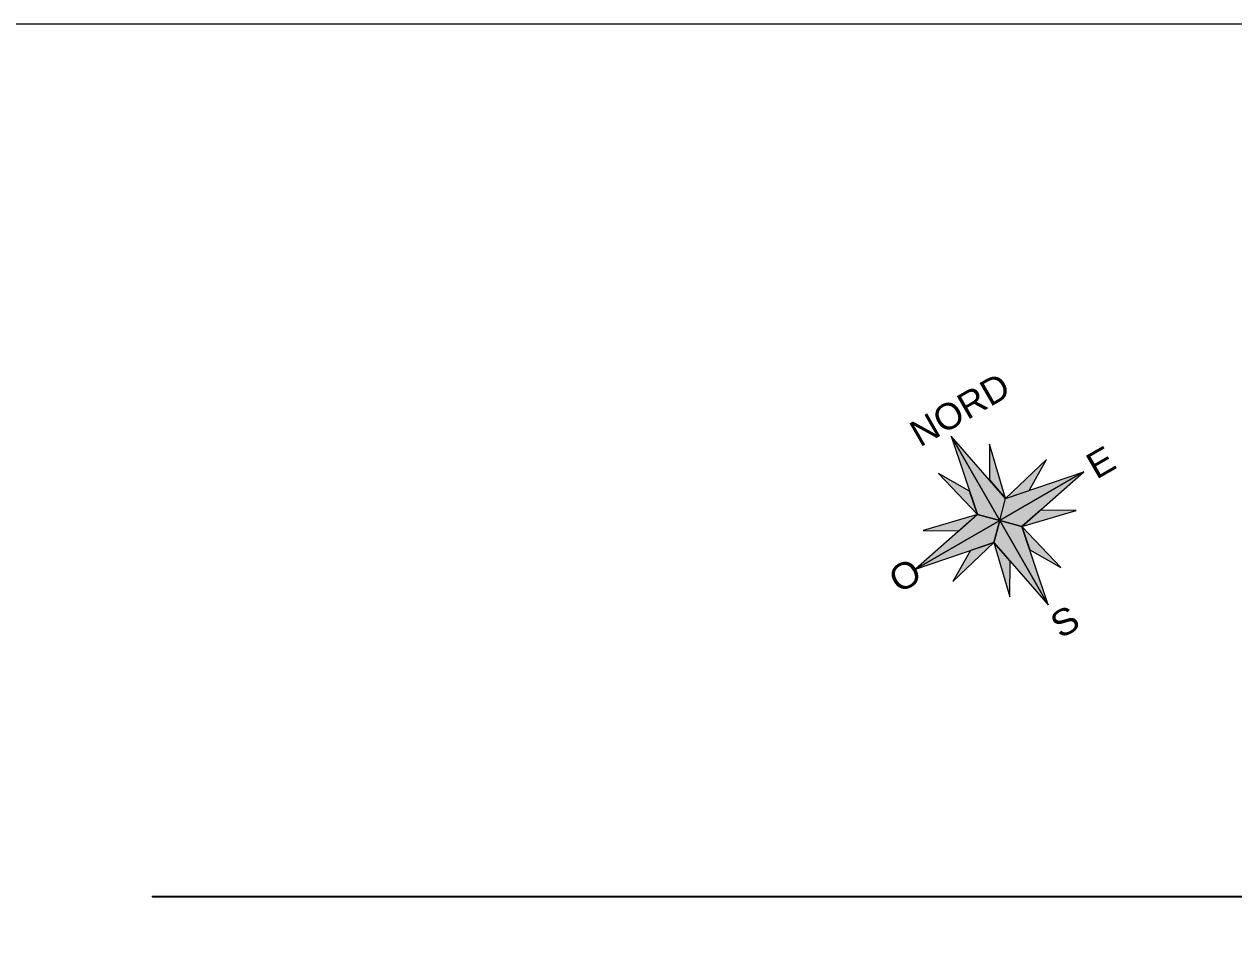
# Model space of a CAD drawing. Header units: metres. Extents: x -12536 to 12621, y -17191 to 9596.
# Drawn here: x -9346 to -7889, y -2363 to -1261 of the extents above; entities that cross this region are included whole.
import ezdxf

# ---------------------------------------------------------------- set-up
doc = ezdxf.new("R2010")
doc.units = ezdxf.units.M
doc.header["$MEASUREMENT"] = 0
doc.header["$PDMODE"] = 2
doc.header["$PDSIZE"] = 0.25
doc.layers.add('Calque commun', color=7, linetype='Continuous')
doc.layers.add('Layer9', color=7, linetype='Continuous')
doc.styles.add('Arial11', font='arial.ttf', dxfattribs={"width": 1.037433, "height": 1.5})
doc.styles.add('Arial12', font='arial.ttf', dxfattribs={"width": 1.027642, "height": 1.5})
doc.styles.add('Arial13', font='arial.ttf', dxfattribs={"width": 0.996783, "height": 1.5})
doc.styles.add('Arial14', font='arial.ttf', dxfattribs={"width": 1.037433, "height": 1.5})
doc.styles.add('Century Gothic6', font='GOTHIC.TTF', dxfattribs={"height": 0.18})
doc.dimstyles.new('DIM7', dxfattribs={"dimtxt": 0.18, "dimasz": 0.035, "dimexe": 0.05, "dimexo": 0, "dimgap": 0.05, "dimtad": 1, "dimzin": 1, "dimdsep": 46, "dimtxsty": 'Century Gothic6', "dimblk": 'ORIGIN', "dimcen": 0.09, "dimdle": 0.05, "dimadec": 0, "dimazin": 0, "dimtfac": 1, "dimtdec": 4, "dimtix": 1, "dimtofl": 0, "dimtmove": 0, "dimatfit": 3, "dimfxl": 0.05, "dimfxlon": 1, "dimfrac": 2, "dimtolj": 1, "dimtzin": 0, "dimarcsym": 2})

# ---------------------------------------------------------------- blocks, each defined once
blk = doc.blocks.new('_ORIGIN')
at = {"color": 0, "linetype": 'ByBlock', "lineweight": -2}
blk.add_line((0, 0), (-1, 0), dxfattribs=at)
blk.add_circle((0, 0), 0.5, dxfattribs=at)
blk = doc.blocks.new('*D1777')
at = {"layer": 'Calque commun', "color": 0, "linetype": 'ByBlock', "lineweight": -2, "transparency": 16777216}
for p, q in [((-7889.3, -2310.9), (-7889.3, -2310.8)), ((-7889.3, -2310.8), (-7229.4, -2310.8)), ((-7229.3, -2310.8), (-7229.4, -2310.8)), ((-7229.3, -2310.9), (-7229.3, -2310.8))]:
    blk.add_line(p, q, dxfattribs=at)
at = {"layer": 'Calque commun', "color": 0, "linetype": 'Continuous', "lineweight": -2, "transparency": 16777216}
blk.add_line((-7229.3, -2310.8), (-7229.2, -2310.8), dxfattribs=at)
at = {"layer": 'Defpoints', "color": 0, "linetype": 'Continuous', "transparency": 16777216}
for p in [(-7229.3, -2310.8), (-7889.3, -2362.6), (-7229.3, -2362.6)]:
    blk.add_point(p, dxfattribs=at)
at = {"layer": 'Calque commun', "color": 0, "linetype": 'Continuous', "lineweight": -2, "transparency": 16777216, "xscale": 0.03500000014901161, "yscale": 0.03500000014901161, "zscale": 0.03500000014901161, "rotation": 180}
for p in [(-7889.3, -2310.8), (-7229.3, -2310.8)]:
    blk.add_blockref('_ORIGIN', p, dxfattribs=at)
at = {"layer": 'Calque commun', "color": 0, "linetype": 'Continuous', "lineweight": 5, "transparency": 16777216, "insert": (-7559.3, -2310.8), "char_height": 0.18, "attachment_point": 8, "line_spacing_factor": 0.773441, "style": 'Century Gothic6'}
blk.add_mtext('\\A1;660.00', dxfattribs=at)
blk = doc.blocks.new('*D1778')
at = {"layer": 'Calque commun', "color": 0, "linetype": 'ByBlock', "lineweight": -2, "transparency": 16777216}
for p, q in [((-9191.3, -2310.9), (-9191.3, -2310.8)), ((-9191.3, -2310.8), (-8551.3, -2310.8)), ((-8551.3, -2310.9), (-8551.3, -2310.8)), ((-8551.3, -2310.8), (-8551.3, -2310.8))]:
    blk.add_line(p, q, dxfattribs=at)
at = {"layer": 'Calque commun', "color": 0, "linetype": 'Continuous', "lineweight": -2, "transparency": 16777216}
blk.add_line((-8551.3, -2310.8), (-8551.2, -2310.8), dxfattribs=at)
at = {"layer": 'Defpoints', "color": 0, "linetype": 'Continuous', "transparency": 16777216}
for p in [(-8551.3, -2310.8), (-9191.3, -2362.6), (-8551.3, -2362.6)]:
    blk.add_point(p, dxfattribs=at)
at = {"layer": 'Calque commun', "color": 0, "linetype": 'Continuous', "lineweight": -2, "transparency": 16777216, "xscale": 0.03500000014901161, "yscale": 0.03500000014901161, "zscale": 0.03500000014901161, "rotation": 180}
for p in [(-9191.3, -2310.8), (-8551.3, -2310.8)]:
    blk.add_blockref('_ORIGIN', p, dxfattribs=at)
at = {"layer": 'Calque commun', "color": 0, "linetype": 'Continuous', "lineweight": 5, "transparency": 16777216, "insert": (-8871.3, -2310.8), "char_height": 0.18, "attachment_point": 8, "line_spacing_factor": 0.773441, "style": 'Century Gothic6'}
blk.add_mtext('\\A1;640.00', dxfattribs=at)
blk = doc.blocks.new('*D1779')
at = {"layer": 'Calque commun', "color": 0, "linetype": 'ByBlock', "lineweight": -2, "transparency": 16777216}
for p, q in [((-8551.3, -2310.9), (-8551.3, -2310.8)), ((-8551.3, -2310.8), (-7891.3, -2310.8)), ((-7891.3, -2310.9), (-7891.3, -2310.8)), ((-7891.3, -2310.8), (-7891.3, -2310.8))]:
    blk.add_line(p, q, dxfattribs=at)
at = {"layer": 'Calque commun', "color": 0, "linetype": 'Continuous', "lineweight": -2, "transparency": 16777216}
blk.add_line((-7891.3, -2310.8), (-7891.2, -2310.8), dxfattribs=at)
at = {"layer": 'Defpoints', "color": 0, "linetype": 'Continuous', "transparency": 16777216}
for p in [(-7891.3, -2310.8), (-8551.3, -2362.6), (-7891.3, -2362.6)]:
    blk.add_point(p, dxfattribs=at)
at = {"layer": 'Calque commun', "color": 0, "linetype": 'Continuous', "lineweight": -2, "transparency": 16777216, "xscale": 0.03500000014901161, "yscale": 0.03500000014901161, "zscale": 0.03500000014901161, "rotation": 180}
for p in [(-8551.3, -2310.8), (-7891.3, -2310.8)]:
    blk.add_blockref('_ORIGIN', p, dxfattribs=at)
at = {"layer": 'Calque commun', "color": 0, "linetype": 'Continuous', "lineweight": 5, "transparency": 16777216, "insert": (-8221.3, -2310.8), "char_height": 0.18, "attachment_point": 8, "line_spacing_factor": 0.773441, "style": 'Century Gothic6'}
blk.add_mtext('\\A1;660.00', dxfattribs=at)
blk = doc.blocks.new('*D1781')
at = {"layer": 'Calque commun', "color": 0, "linetype": 'ByBlock', "lineweight": -2, "transparency": 16777216}
for p, q in [((-7891.3, -2310.8), (-7891.3, -2310.8)), ((-7891.3, -2310.8), (-7889.3, -2310.8)), ((-7889.3, -2310.8), (-7889.3, -2310.8)), ((-7889.3, -2310.8), (-7889.3, -2310.8))]:
    blk.add_line(p, q, dxfattribs=at)
at = {"layer": 'Calque commun', "color": 0, "linetype": 'Continuous', "lineweight": -2, "transparency": 16777216}
blk.add_line((-7889.3, -2310.8), (-7889.2, -2310.8), dxfattribs=at)
at = {"layer": 'Defpoints', "color": 0, "linetype": 'Continuous', "transparency": 16777216}
for p in [(-7891.3, -2310.8), (-7889.3, -2310.8), (-7889.3, -2310.8)]:
    blk.add_point(p, dxfattribs=at)
at = {"layer": 'Calque commun', "color": 0, "linetype": 'Continuous', "lineweight": -2, "transparency": 16777216, "xscale": 0.03500000014901161, "yscale": 0.03500000014901161, "zscale": 0.03500000014901161, "rotation": 180}
for p in [(-7891.3, -2310.8), (-7889.3, -2310.8)]:
    blk.add_blockref('_ORIGIN', p, dxfattribs=at)
at = {"layer": 'Calque commun', "color": 0, "linetype": 'Continuous', "lineweight": 5, "transparency": 16777216, "insert": (-7890.3, -2310.8), "char_height": 0.18, "attachment_point": 8, "line_spacing_factor": 0.773441, "style": 'Century Gothic6'}
blk.add_mtext('\\A1;2.00', dxfattribs=at)
blk = doc.blocks.new('nordmichel')
at = {"layer": 'Layer9', "color": 7, "linetype": 'Continuous', "lineweight": 5}
for p, q in [((0.036, 5.582, 121.08), (-0.894, 0.93, 121.08)), ((0.036, 0, 121.08), (0.036, 5.582, 121.08)), ((0.036, 5.582, 121.08), (0.036, 0, 121.08)), ((0.967, 0.93, 121.08), (0.036, 5.582, 121.08)), ((-0.616, 2.32, 121.08), (-1.657, 4.087, 121.08)), ((-1.657, 4.087, 121.08), (-0.894, 0.93, 121.08)), ((1.729, 4.087, 121.08), (0.689, 2.32, 121.08)), ((0.967, 0.93, 121.08), (1.729, 4.087, 121.08)), ((-0.894, 0.93, 121.08), (-0.616, 2.32, 121.08)), ((-0.616, 2.32, 121.08), (-0.616, 2.32, 121.08)), ((0.689, 2.32, 121.08), (0.967, 0.93, 121.08)), ((-0.894, 0.93, 121.08), (-4.051, 1.693, 121.08)), ((-4.051, 1.693, 121.08), (-2.284, 0.653, 121.08)), ((4.123, 1.693, 121.08), (0.967, 0.93, 121.08)), ((2.356, 0.653, 121.08), (4.123, 1.693, 121.08)), ((-0.894, 0.93, 121.08), (-5.546, 0, 121.08)), ((-2.284, 0.653, 121.08), (-0.894, 0.93, 121.08)), ((-0.894, 0.93, 121.08), (0.036, 0, 121.08)), ((0.036, 0, 121.08), (-0.894, 0.93, 121.08)), ((-0.894, 0.93, 121.08), (-0.894, 0.93, 121.08)), ((0.036, 0, 121.08), (0.967, 0.93, 121.08)), ((0.036, 0, 121.08), (0.967, 0.93, 121.08)), ((0.967, 0.93, 121.08), (0.967, 0.93, 121.08)), ((0.967, 0.93, 121.08), (0.967, 0.93, 121.08)), ((0.967, 0.93, 121.08), (5.618, 0, 121.08)), ((0.967, 0.93, 121.08), (2.356, 0.653, 121.08)), ((0.036, 0, 121.08), (-5.546, 0, 121.08)), ((-5.546, 0, 121.08), (0.036, 0, 121.08)), ((-5.546, 0, 121.08), (-0.894, -0.93, 121.08)), ((-0.894, -0.93, 121.08), (0.036, 0, 121.08)), ((0.036, 0, 121.08), (-0.894, -0.93, 121.08)), ((0.036, 0, 121.08), (0.036, 0, 121.08)), ((0.036, 0, 121.08), (0.036, 0, 121.08)), ((0.036, -5.582, 121.08), (0.036, 0, 121.08)), ((0.036, 0, 121.08), (0.036, 0, 121.08)), ((0.967, -0.93, 121.08), (0.036, 0, 121.08)), ((0.036, 0, 121.08), (0.036, -5.582, 121.08)), ((0.036, 0, 121.08), (0.967, -0.93, 121.08)), ((5.618, 0, 121.08), (0.036, 0, 121.08)), ((5.618, 0, 121.08), (0.036, 0, 121.08)), ((0.967, -0.93, 121.08), (5.618, 0, 121.08)), ((2.356, 0.653, 121.08), (2.356, 0.653, 121.08)), ((-2.284, -0.652, 121.08), (-4.051, -1.693, 121.08)), ((-0.894, -0.93, 121.08), (-2.284, -0.652, 121.08)), ((2.356, -0.652, 121.08), (0.967, -0.93, 121.08)), ((4.123, -1.693, 121.08), (2.356, -0.652, 121.08)), ((-4.051, -1.693, 121.08), (-0.894, -0.93, 121.08)), ((-0.894, -0.93, 121.08), (-1.657, -4.087, 121.08)), ((-0.894, -0.93, 121.08), (-0.894, -0.93, 121.08)), ((-0.616, -2.32, 121.08), (-0.894, -0.93, 121.08)), ((-0.894, -0.93, 121.08), (-0.894, -0.93, 121.08)), ((-0.894, -0.93, 121.08), (0.036, -5.582, 121.08)), ((-0.894, -0.93, 121.08), (-0.894, -0.93, 121.08)), ((0.036, -5.582, 121.08), (0.967, -0.93, 121.08)), ((0.967, -0.93, 121.08), (0.689, -2.32, 121.08)), ((0.967, -0.93, 121.08), (0.967, -0.93, 121.08)), ((1.729, -4.087, 121.08), (0.967, -0.93, 121.08)), ((0.967, -0.93, 121.08), (4.123, -1.693, 121.08)), ((0.967, -0.93, 121.08), (0.967, -0.93, 121.08)), ((4.123, -1.693, 121.08), (4.123, -1.693, 121.08)), ((-1.657, -4.087, 121.08), (-0.616, -2.32, 121.08)), ((-0.616, -2.32, 121.08), (-0.616, -2.32, 121.08)), ((0.689, -2.32, 121.08), (0.689, -2.32, 121.08)), ((0.689, -2.32, 121.08), (1.729, -4.087, 121.08))]:
    blk.add_line(p, q, dxfattribs=at)
at = {"layer": 'Layer9', "color": 54, "linetype": 'Continuous', "lineweight": 5, "true_color": 0x999900}
for points in [[(0.036, 0, 121.08), (0.036, 5.582, 121.08), (-0.894, 0.93, 121.08)], [(0.689, 2.32, 121.08), (0.967, 0.93, 121.08), (1.729, 4.087, 121.08)]]:
    blk.add_trace(points, dxfattribs=at)
at = {"layer": 'Layer9', "color": 51, "linetype": 'Continuous', "lineweight": 5, "true_color": 0xffff7f}
for points in [[(0.036, 5.582, 121.08), (0.036, 0, 121.08), (0.967, 0.93, 121.08)], [(-0.894, 0.93, 121.08), (-0.616, 2.32, 121.08), (-1.657, 4.087, 121.08)]]:
    blk.add_trace(points, dxfattribs=at)
at = {"layer": 'Layer9', "color": 9, "linetype": 'Continuous', "lineweight": 5, "true_color": 0xc0c0c0}
for points in [[(-2.284, 0.653, 121.08), (-0.894, 0.93, 121.08), (-4.051, 1.693, 121.08)], [(-5.546, 0, 121.08), (-0.894, -0.93, 121.08), (0.036, 0, 121.08)]]:
    blk.add_trace(points, dxfattribs=at)
at = {"layer": 'Layer9', "color": 134, "linetype": 'Continuous', "lineweight": 5, "true_color": 0x009999}
for points in [[(0.967, 0.93, 121.08), (2.356, 0.653, 121.08), (4.123, 1.693, 121.08)], [(0.036, 0, 121.08), (0.967, -0.93, 121.08), (5.618, 0, 121.08)]]:
    blk.add_trace(points, dxfattribs=at)
at = {"layer": 'Layer9', "color": 180, "linetype": 'Continuous', "lineweight": 5, "true_color": 0x3f00ff}
for points in [[(-5.546, 0, 121.08), (0.036, 0, 121.08), (-0.894, 0.93, 121.08)], [(-4.051, -1.693, 121.08), (-0.894, -0.93, 121.08), (-2.284, -0.652, 121.08)]]:
    blk.add_trace(points, dxfattribs=at)
at = {"layer": 'Layer9', "color": 4, "linetype": 'Continuous', "lineweight": 5, "true_color": 0x00ffff}
for points in [[(0.036, 0, 121.08), (0.967, 0.93, 121.08), (5.618, 0, 121.08)], [(0.967, -0.93, 121.08), (4.123, -1.693, 121.08), (2.356, -0.652, 121.08)]]:
    blk.add_trace(points, dxfattribs=at)
at = {"layer": 'Layer9', "color": 240, "linetype": 'Continuous', "lineweight": 5, "true_color": 0xff003f}
for points in [[(0.036, 0, 121.08), (-0.894, -0.93, 121.08), (0.036, -5.582, 121.08)], [(0.967, -0.93, 121.08), (0.689, -2.32, 121.08), (1.729, -4.087, 121.08)]]:
    blk.add_trace(points, dxfattribs=at)
at = {"layer": 'Layer9', "color": 40, "linetype": 'Continuous', "lineweight": 5, "true_color": 0xffbf00}
for points in [[(0.036, -5.582, 121.08), (0.967, -0.93, 121.08), (0.036, 0, 121.08)], [(-1.657, -4.087, 121.08), (-0.616, -2.32, 121.08), (-0.894, -0.93, 121.08)]]:
    blk.add_trace(points, dxfattribs=at)
at = {"layer": 'Layer9', "color": 7, "linetype": 'ByBlock', "lineweight": -2}
for s, rotation, style, width, p in [('NORD', 359.99924, 'Arial13', 0.996783, (-1.835, 5.911, 121.08)), ('O', 359.99927, 'Arial12', 1.027642, (-7.085, -0.758, 121.08)), ('E', 359.99926, 'Arial14', 1.037433, (6.006, -0.758, 121.08)), ('S', 359.99929, 'Arial11', 1.037433, (-0.355, -7.645, 121.08))]:
    blk.add_text(s, height=1.5, rotation=rotation, dxfattribs=dict(at, style=style, width=width)).set_placement(p)

msp = doc.modelspace()

# ---------------------------------------------------------------- block references
at = {"layer": 'Calque commun', "color": 0, "linetype": 'ByBlock', "lineweight": -2, "xscale": 20.97151964587453, "yscale": 20.97151835540479, "zscale": 20.97152024507523, "rotation": 30.00066612658019}
msp.add_blockref('nordmichel', (-8171.69, -1858.771), dxfattribs=at)

# ---------------------------------------------------------------- dimensions: what is measured, and where the dimension line sits
at = {"layer": 'Calque commun', "color": 5, "linetype": 'Continuous', "lineweight": 5}
for p1, p2, distance, picture, middle in [((-9191.313, -2362.551), (-8551.314, -2362.551), 51.722, '*D1778', (-8871.313, -2310.685)), ((-8551.314, -2362.551), (-7891.314, -2362.551), 51.722, '*D1779', (-8221.314, -2310.685)), ((-7891.314, -2310.829), (-7889.314, -2310.829), 0, '*D1781', (-7890.314, -2310.685)), ((-7889.314, -2362.551), (-7229.317, -2362.551), 51.722, '*D1777', (-7559.315, -2310.685))]:
    dim = msp.add_aligned_dim(p1=p1, p2=p2, distance=distance, dimstyle='DIM7', dxfattribs=at)
    dim.commit()
    dim.dimension.update_dxf_attribs({"geometry": picture, "text_midpoint": middle})

# ---------------------------------------------------------------- meshes
at = {"layer": 'Calque commun', "color": 7, "linetype": 'Continuous', "lineweight": 5}
mesh = msp.add_polyface(dxfattribs=at)
corners = [(-6352.223, -1261.028), (-12352.223, -1261.028), (-12352.223, -5461.028), (-6352.223, -5461.028)]
mesh.append_faces([[corners[k] for k in face] for face in [(0, 1, 2, 3)]], dxfattribs={"color": 7})

doc.saveas('drawing.dxf')
